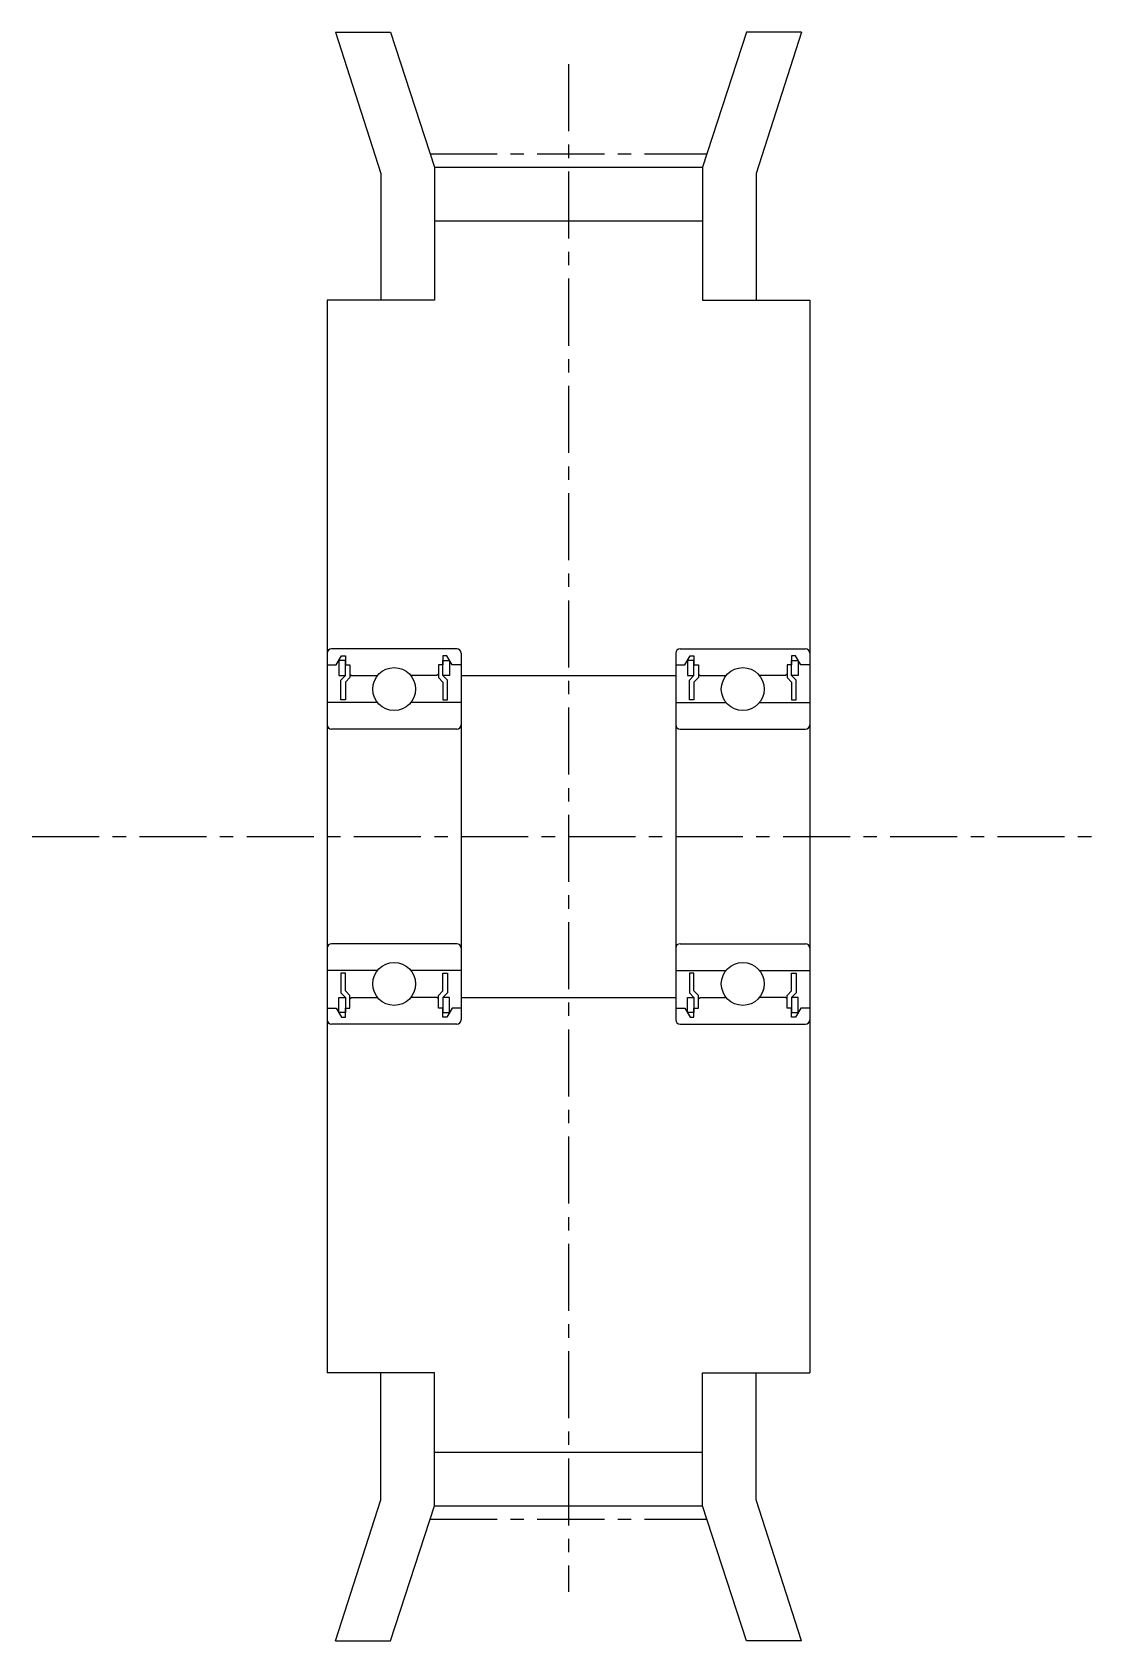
# Model space of a CAD drawing. Extents: x -286 to -138, y -61 to 67.
# Drawn here: x -157.55 to -137.55, y 36.91 to 66.91 of the extents above; entities outside this region: 2.
import ezdxf

# ---------------------------------------------------------------- set-up
doc = ezdxf.new("R2010")
doc.units = 0
doc.linetypes.add('CENTER', pattern=[2, 1.25, -0.25, 0.25, -0.25])
doc.layers.get('0').update_dxf_attribs({"linetype": 'CONTINUOUS'})
doc.layers.add('CENTER', color=1, linetype='CENTER')

msp = doc.modelspace()

# ---------------------------------------------------------------- linework, layer by layer
for p, q in [((-151.894, 66.914), (-151.051, 64.281)), ((-151.894, 66.914), (-150.87, 66.914)), ((-150.867, 66.914), (-150.051, 64.394)), ((-144.234, 66.914), (-145.051, 64.394)), ((-143.207, 66.914), (-144.231, 66.914)), ((-143.207, 66.914), (-144.051, 64.281)), ((-151.051, 64.281), (-151.051, 61.914)), ((-150.051, 64.394), (-150.051, 61.914)), ((-150.051, 64.394), (-145.051, 64.394)), ((-145.051, 64.394), (-145.051, 61.914)), ((-144.051, 64.281), (-144.051, 61.914)), ((-150.051, 63.394), (-145.051, 63.394)), ((-150.051, 61.914), (-152.051, 61.914)), ((-152.051, 61.914), (-152.051, 41.914)), ((-145.051, 61.914), (-143.051, 61.914)), ((-143.051, 61.914), (-143.051, 41.914)), ((-152.051, 55.334), (-152.051, 48.494)), ((-149.631, 55.414), (-151.971, 55.414)), ((-151.881, 55.114), (-151.782, 55.284)), ((-151.782, 55.284), (-151.711, 55.284)), ((-151.711, 55.284), (-151.711, 55.114)), ((-149.819, 55.284), (-149.891, 55.284)), ((-149.891, 55.284), (-149.891, 55.114)), ((-149.721, 55.114), (-149.819, 55.284)), ((-149.564, 55.378), (-149.564, 55.378)), ((-149.551, 55.334), (-149.551, 48.494)), ((-145.551, 55.334), (-145.551, 48.494)), ((-145.537, 55.378), (-145.537, 55.378)), ((-145.471, 55.414), (-143.131, 55.414)), ((-145.381, 55.114), (-145.282, 55.284)), ((-145.282, 55.284), (-145.211, 55.284)), ((-145.211, 55.284), (-145.211, 55.114)), ((-143.319, 55.284), (-143.391, 55.284)), ((-143.391, 55.284), (-143.391, 55.114)), ((-143.221, 55.114), (-143.319, 55.284)), ((-143.051, 55.334), (-143.051, 48.494)), ((-152.051, 55.114), (-151.881, 55.114)), ((-151.711, 55.199), (-151.831, 55.199)), ((-151.831, 55.199), (-151.831, 54.914)), ((-151.831, 54.914), (-151.711, 54.914)), ((-151.796, 54.829), (-151.711, 54.914)), ((-151.711, 54.914), (-151.711, 55.199)), ((-151.711, 55.114), (-151.626, 55.114)), ((-151.626, 55.114), (-151.626, 54.879)), ((-151.626, 54.944), (-151.596, 54.914)), ((-151.596, 54.914), (-151.113, 54.914)), ((-150.006, 54.914), (-150.488, 54.914)), ((-149.976, 54.944), (-150.006, 54.914)), ((-149.976, 55.114), (-149.976, 54.879)), ((-149.891, 55.114), (-149.976, 55.114)), ((-149.891, 55.199), (-149.77, 55.199)), ((-149.891, 54.914), (-149.891, 55.199)), ((-149.806, 54.829), (-149.891, 54.914)), ((-149.77, 54.914), (-149.891, 54.914)), ((-149.77, 55.199), (-149.77, 54.914)), ((-149.551, 55.114), (-149.721, 55.114)), ((-145.551, 55.114), (-145.381, 55.114)), ((-145.331, 55.199), (-145.331, 54.914)), ((-145.211, 55.199), (-145.331, 55.199)), ((-145.331, 54.914), (-145.211, 54.914)), ((-145.296, 54.829), (-145.211, 54.914)), ((-145.211, 54.914), (-145.211, 55.199)), ((-145.211, 55.114), (-145.126, 55.114)), ((-145.126, 55.114), (-145.126, 54.879)), ((-145.126, 54.944), (-145.096, 54.914)), ((-145.096, 54.914), (-144.613, 54.914)), ((-143.506, 54.914), (-143.988, 54.914)), ((-143.476, 54.944), (-143.506, 54.914)), ((-143.391, 55.114), (-143.476, 55.114)), ((-143.476, 55.114), (-143.476, 54.879)), ((-143.391, 55.199), (-143.27, 55.199)), ((-143.391, 54.914), (-143.391, 55.199)), ((-143.27, 54.914), (-143.391, 54.914)), ((-143.306, 54.829), (-143.391, 54.914)), ((-143.27, 55.199), (-143.27, 54.914)), ((-143.051, 55.114), (-143.221, 55.114)), ((-151.796, 54.464), (-151.796, 54.829)), ((-151.626, 54.879), (-151.711, 54.794)), ((-151.711, 54.794), (-151.711, 54.464)), ((-149.976, 54.879), (-149.891, 54.794)), ((-149.891, 54.794), (-149.891, 54.464)), ((-149.806, 54.464), (-149.806, 54.829)), ((-145.296, 54.464), (-145.296, 54.829)), ((-145.126, 54.879), (-145.211, 54.794)), ((-145.211, 54.794), (-145.211, 54.464)), ((-143.476, 54.879), (-143.391, 54.794)), ((-143.391, 54.794), (-143.391, 54.464)), ((-143.306, 54.464), (-143.306, 54.829)), ((-151.113, 54.414), (-152.051, 54.414)), ((-151.711, 54.464), (-151.796, 54.464)), ((-149.551, 54.414), (-150.488, 54.414)), ((-149.891, 54.464), (-149.806, 54.464)), ((-145.551, 54.414), (-144.613, 54.414)), ((-145.211, 54.464), (-145.296, 54.464)), ((-143.988, 54.414), (-143.051, 54.414)), ((-143.391, 54.464), (-143.306, 54.464)), ((-149.631, 53.914), (-151.971, 53.914)), ((-145.471, 53.914), (-143.131, 53.914)), ((-149.551, 53.624), (-149.551, 53.624)), ((-145.551, 53.624), (-145.551, 53.624)), ((-149.631, 49.914), (-151.971, 49.914)), ((-145.471, 49.914), (-143.131, 49.914)), ((-151.113, 49.414), (-152.051, 49.414)), ((-151.796, 49.364), (-151.796, 48.999)), ((-151.711, 49.364), (-151.796, 49.364)), ((-151.711, 49.034), (-151.711, 49.364)), ((-149.551, 49.414), (-150.488, 49.414)), ((-149.891, 49.364), (-149.806, 49.364)), ((-149.891, 49.034), (-149.891, 49.364)), ((-149.806, 49.364), (-149.806, 48.999)), ((-145.551, 49.414), (-144.613, 49.414)), ((-145.296, 49.364), (-145.296, 48.999)), ((-145.211, 49.364), (-145.296, 49.364)), ((-145.211, 49.034), (-145.211, 49.364)), ((-143.988, 49.414), (-143.051, 49.414)), ((-143.391, 49.034), (-143.391, 49.364)), ((-143.391, 49.364), (-143.306, 49.364)), ((-143.306, 49.364), (-143.306, 48.999)), ((-151.831, 48.629), (-151.831, 48.914)), ((-151.831, 48.914), (-151.711, 48.914)), ((-151.796, 48.999), (-151.711, 48.914)), ((-151.626, 48.949), (-151.711, 49.034)), ((-151.711, 48.914), (-151.711, 48.629)), ((-151.626, 48.714), (-151.626, 48.949)), ((-151.626, 48.884), (-151.596, 48.914)), ((-151.596, 48.914), (-151.113, 48.914)), ((-150.006, 48.914), (-150.488, 48.914)), ((-149.976, 48.884), (-150.006, 48.914)), ((-149.976, 48.949), (-149.891, 49.034)), ((-149.976, 48.714), (-149.976, 48.949)), ((-149.806, 48.999), (-149.891, 48.914)), ((-149.891, 48.914), (-149.891, 48.629)), ((-149.77, 48.914), (-149.891, 48.914)), ((-149.77, 48.629), (-149.77, 48.914)), ((-145.331, 48.914), (-145.211, 48.914)), ((-145.331, 48.629), (-145.331, 48.914)), ((-145.296, 48.999), (-145.211, 48.914)), ((-145.126, 48.949), (-145.211, 49.034)), ((-145.211, 48.914), (-145.211, 48.629)), ((-145.126, 48.714), (-145.126, 48.949)), ((-145.126, 48.884), (-145.096, 48.914)), ((-145.096, 48.914), (-144.613, 48.914)), ((-143.506, 48.914), (-143.988, 48.914)), ((-143.476, 48.884), (-143.506, 48.914)), ((-143.476, 48.949), (-143.391, 49.034)), ((-143.476, 48.714), (-143.476, 48.949)), ((-143.306, 48.999), (-143.391, 48.914)), ((-143.27, 48.914), (-143.391, 48.914)), ((-143.391, 48.914), (-143.391, 48.629)), ((-143.27, 48.629), (-143.27, 48.914)), ((-152.051, 48.714), (-151.881, 48.714)), ((-151.881, 48.714), (-151.782, 48.544)), ((-151.711, 48.629), (-151.831, 48.629)), ((-151.711, 48.544), (-151.711, 48.714)), ((-151.711, 48.714), (-151.626, 48.714)), ((-149.891, 48.714), (-149.976, 48.714)), ((-149.891, 48.544), (-149.891, 48.714)), ((-149.891, 48.629), (-149.77, 48.629)), ((-149.721, 48.714), (-149.819, 48.544)), ((-149.551, 48.714), (-149.721, 48.714)), ((-145.551, 48.714), (-145.381, 48.714)), ((-145.381, 48.714), (-145.282, 48.544)), ((-145.211, 48.629), (-145.331, 48.629)), ((-145.211, 48.714), (-145.126, 48.714)), ((-145.211, 48.544), (-145.211, 48.714)), ((-143.391, 48.714), (-143.476, 48.714)), ((-143.391, 48.544), (-143.391, 48.714)), ((-143.391, 48.629), (-143.27, 48.629)), ((-143.221, 48.714), (-143.319, 48.544)), ((-143.051, 48.714), (-143.221, 48.714)), ((-149.631, 48.414), (-151.971, 48.414)), ((-151.782, 48.544), (-151.711, 48.544)), ((-149.819, 48.544), (-149.891, 48.544)), ((-145.471, 48.414), (-143.131, 48.414)), ((-145.282, 48.544), (-145.211, 48.544)), ((-143.319, 48.544), (-143.391, 48.544)), ((-150.051, 41.914), (-152.051, 41.914)), ((-151.051, 39.546), (-151.051, 41.914)), ((-150.051, 39.434), (-150.051, 41.914)), ((-145.051, 39.434), (-145.051, 41.914)), ((-145.051, 41.914), (-143.051, 41.914)), ((-144.051, 39.546), (-144.051, 41.914)), ((-150.051, 40.434), (-145.051, 40.434)), ((-151.894, 36.914), (-151.051, 39.546)), ((-150.867, 36.914), (-150.051, 39.434)), ((-150.051, 39.434), (-145.051, 39.434)), ((-144.234, 36.914), (-145.051, 39.434)), ((-143.207, 36.914), (-144.051, 39.546)), ((-151.894, 36.914), (-150.87, 36.914)), ((-143.207, 36.914), (-144.231, 36.914))]:
    msp.add_line(p, q)
at = {"color": 7, "linetype": 'CONTINUOUS'}
for p, q in [((-149.551, 54.914), (-145.551, 54.914)), ((-149.551, 48.914), (-145.551, 48.914))]:
    msp.add_line(p, q, dxfattribs=at)
for centre in [(-150.801, 54.664), (-144.301, 54.664), (-150.801, 49.164), (-144.301, 49.164)]:
    msp.add_circle(centre, 0.4)
for centre, start, end in [((-151.971, 55.334), 90, 180), ((-149.631, 55.334), 0, 90), ((-145.471, 55.334), 90, 180), ((-143.131, 55.334), 0, 90), ((-151.971, 53.994), 180, 270), ((-149.631, 53.994), 270, 0), ((-145.471, 53.994), 180, 270), ((-143.131, 53.994), 270, 0), ((-151.971, 49.834), 90, 180), ((-149.631, 49.834), 0, 90), ((-145.471, 49.834), 90, 180), ((-143.131, 49.834), 0, 90), ((-151.971, 48.494), 180, 270), ((-149.631, 48.494), 270, 0), ((-145.471, 48.494), 180, 270), ((-143.131, 48.494), 270, 0)]:
    msp.add_arc(centre, 0.08, start, end)
at = {"layer": 'CENTER', "color": 1, "linetype": 'CENTER'}
for p, q in [((-147.551, 66.317), (-147.551, 37.826)), ((-150.132, 64.644), (-144.969, 64.644)), ((-157.551, 51.914), (-137.551, 51.914)), ((-150.132, 39.184), (-144.969, 39.184))]:
    msp.add_line(p, q, dxfattribs=at)

# ---------------------------------------------------------------- texts
at = {"color": 7, "linetype": 'CONTINUOUS'}
for s, p in [('AHTFW40-S2M040-4', (-285.987, -49.998)), ('AHTFW40-S2M040', (-285.987, -60.81))]:
    msp.add_text(s, height=6, dxfattribs=at).set_placement(p)

doc.saveas('drawing.dxf')
